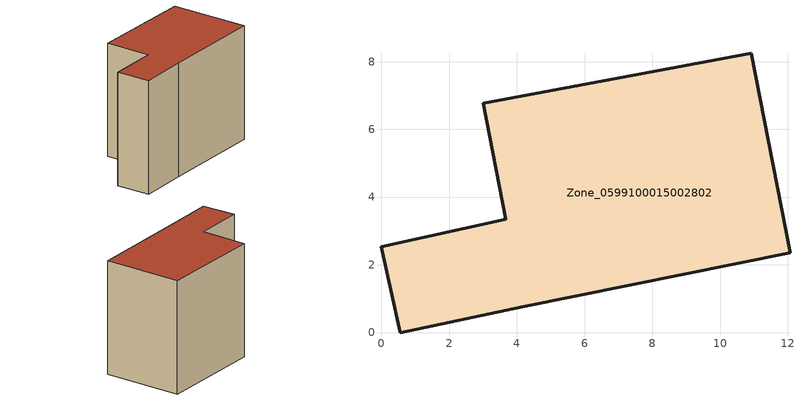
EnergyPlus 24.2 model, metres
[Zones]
Zone_0599100015002802
 floor ground (C_G): 4.17,0.76 0.55,0 0,2.54 3.67,3.34 3,6.77 10.92,8.24 12.06,2.35 z0.89
 wall outside (C_F): 3.67,3.34 0,2.54 0.55,0 4.17,0.76 12.06,2.35 10.92,8.24 3,6.77 3.67,3.34 z0.89:9.59
 roof outside (C_R): 4.17,0.76 12.06,2.35 10.92,8.24 3,6.77 3.67,3.34 0,2.54 0.55,0 z9.59
[BUILDING]
Pand.0599100015002802: North Axis=0; Terrain=City; Loads Convergence Tolerance Value=0.04; Temperature Convergence Tolerance Value=0.4; Solar Distribution=FullExterior; Maximum Number of Warmup Days=25; Minimum Number of Warmup Days=1
[Site:Location]
Rotterdam.The.Hague.AP_ZH_NLD Design_Conditions: Latitude=51.96; Longitude=4.45; Time Zone=1; Elevation=-4.5
[SITE:GROUNDTEMPERATURE:BUILDINGSURFACE]
18, 18, 18, 18, 18, 18, 18, 18, 18, 18, 18, 18
[MATERIAL] Thermal Absorptance=0.9; Solar Absorptance=0.7; Visible Absorptance=0.7
Name | Roughness | Thickness | Conductivity | Density | Specific Heat
G.TI.1965-1974 | MediumSmooth | 0.15 | 0.882353 | 540 | 1210
F.TI.1965-1974 | Rough | 0.3 | 0.697674 | 1920 | 840
R.TI.1965-1974 | MediumRough | 0.2 | 0.232558 | 1500 | 1000
[CONSTRUCTION]
C_G: G.TI.1965-1974
C_F: F.TI.1965-1974
C_R: R.TI.1965-1974
[ZONE]
Zone_0599100015002802: Type=1; Multiplier=1; Ceiling Height=Autocalculate; Volume=Autocalculate; Floor Area=autocalculate; Part of Total Floor Area=Yes
[ZONEINFILTRATION:DESIGNFLOWRATE]
Infil_Zone_0599100015002802: Zone or ZoneList or Space or SpaceList=Zone_0599100015002802; Schedule=AlwaysOn; Design Flow Rate Calculation Method=Flow/Area; Flow Rate per Floor Area=0.003; Constant Term Coefficient=1; Temperature Term Coefficient=0; Velocity Term Coefficient=0; Velocity Squared Term Coefficient=0
[HVACTEMPLATE:ZONE:IDEALLOADSAIRSYSTEM]
Zone_0599100015002802: Maximum Heating Supply Air Temperature=50; Minimum Cooling Supply Air Temperature=13; Maximum Heating Supply Air Humidity Ratio=0.0156; Minimum Cooling Supply Air Humidity Ratio=0.0077; Heating Limit=NoLimit; Cooling Limit=NoLimit; Dehumidification Control Type=ConstantSensibleHeatRatio; Cooling Sensible Heat Ratio=0.7; Dehumidification Setpoint=60; Humidification Control Type=None; Humidification Setpoint=30; Outdoor Air Method=None; Outdoor Air Flow Rate per Person=0.00944; Outdoor Air Flow Rate per Zone Floor Area=0; Outdoor Air Flow Rate per Zone=0; Demand Controlled Ventilation Type=None; Outdoor Air Economizer Type=NoEconomizer; Heat Recovery Type=None; Sensible Heat Recovery Effectiveness=0.7; Latent Heat Recovery Effectiveness=0.65
[ZONECONTROL:THERMOSTAT]
ThermostatControl_Zone_0599100015002802: Zone or ZoneList=Zone_0599100015002802; Control Type Schedule=DualSetpointControlType; Control 1=Thermostat_Zone_0599100015002802; Temperature Difference Between Cutout And Setpoint=0
[THERMOSTATSETPOINT:DUALSETPOINT]
Thermostat_Zone_0599100015002802: Heating Setpoint Temperature Schedule=HeatingSetpoint_Zone_0599100015002802; Cooling Setpoint Temperature Schedule=CoolingSetpoint_Zone_0599100015002802
[SCHEDULE:COMPACT]
HeatingSetpoint_Zone_0599100015002802: Through: 12/31, For: AllDays, Until: 24:00, 21
CoolingSetpoint_Zone_0599100015002802: Through: 12/31, For: AllDays, Until: 24:00, 24
DualSetpointControlType: Through: 12/31, For: AllDays, Until: 24:00, 4
AlwaysOn: Through: 12/31, For: AllDays, Until: 24:00, 1
